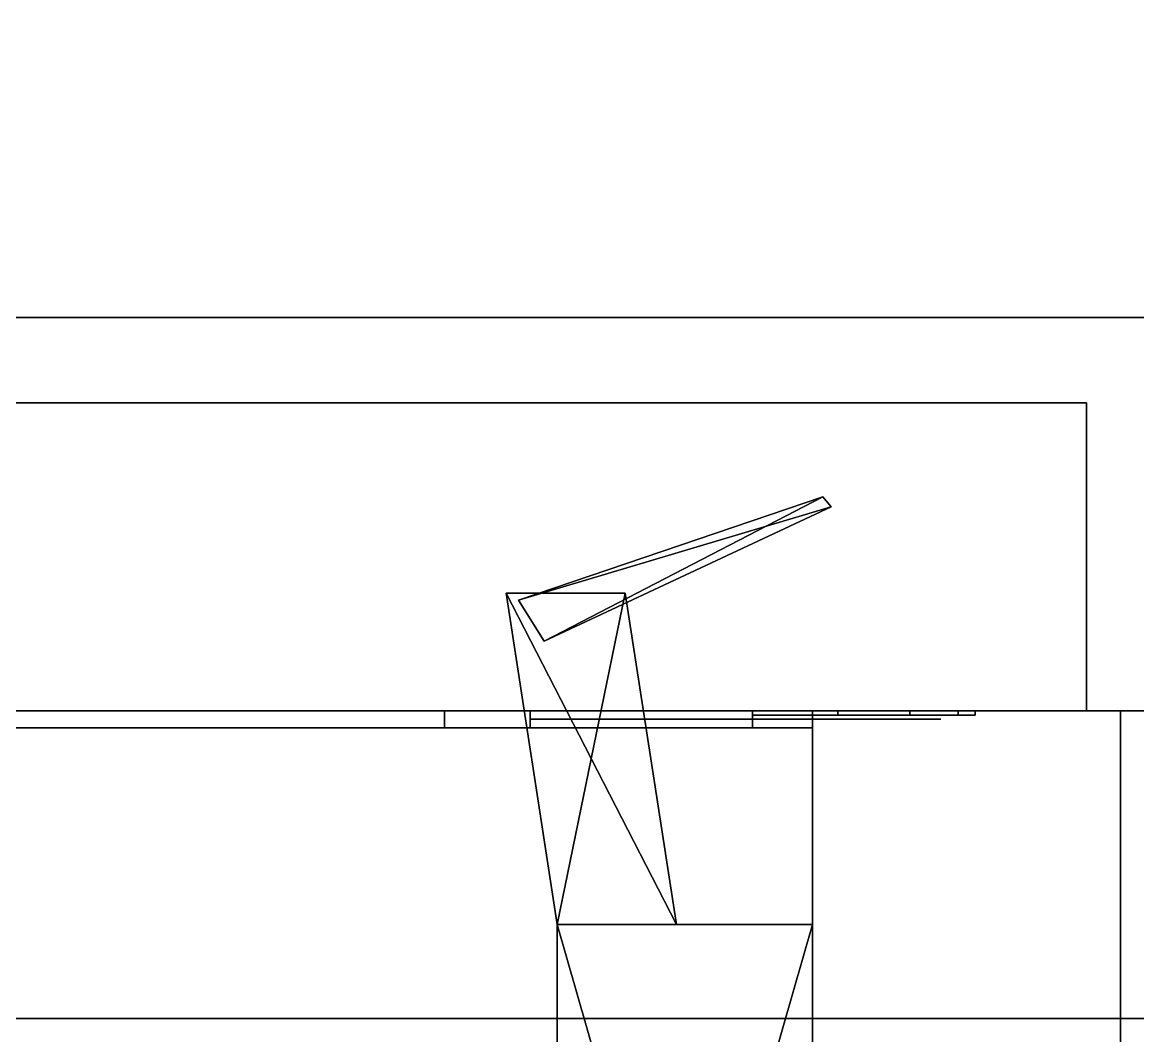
# Model space of a CAD drawing. Extents: x 0 to 4068, y -150 to 4325.
# Drawn here: x 2998.8 to 3064, y 381 to 440.2 of the extents above; entities that cross this region are included whole.
import ezdxf

# ---------------------------------------------------------------- set-up
doc = ezdxf.new("R2010")
doc.units = 0
for name, color, linetype in [('LAYER0', 7, 'CONTINUOUS'), ('LAYER108', 7, 'CONTINUOUS'), ('LAYER109', 7, 'CONTINUOUS'), ('LAYER111', 7, 'CONTINUOUS'), ('LAYER142', 28, 'CONTINUOUS'), ('LAYER143', 253, 'CONTINUOUS'), ('LAYER144', 28, 'CONTINUOUS'), ('LAYER145', 253, 'CONTINUOUS'), ('LAYER146', 253, 'CONTINUOUS'), ('LAYER200', 7, 'CONTINUOUS'), ('LAYER264', 7, 'CONTINUOUS'), ('LAYER273', 7, 'CONTINUOUS'), ('LAYER276', 7, 'CONTINUOUS'), ('LAYER304', 28, 'CONTINUOUS'), ('LAYER305', 253, 'CONTINUOUS'), ('LAYER306', 28, 'CONTINUOUS'), ('LAYER307', 253, 'CONTINUOUS'), ('LAYER308', 253, 'CONTINUOUS'), ('LAYER354', 45, 'CONTINUOUS'), ('LAYER358', 253, 'CONTINUOUS'), ('LAYER360', 45, 'CONTINUOUS'), ('LAYER47', 7, 'CONTINUOUS')]:
    doc.layers.add(name, color=color, linetype=linetype)

msp = doc.modelspace()

# ---------------------------------------------------------------- linework, layer by layer
at = {"layer": 'LAYER0', "invisible_edges": 1}
for points in [[(4068, 4325, -5), (0, -150, -5), (0, 4325, -5), (4068, 4325, -5)], [(0, -150, -5), (4068, 4325, -5), (4068, -150, -5), (0, -150, -5)], [(4068, -150), (0, 4325), (0, -150), (4068, -150)], [(0, 4325), (4068, -150), (4068, 4325), (0, 4325)]]:
    msp.add_3dface(points, dxfattribs=at)
at = {"layer": 'LAYER108', "invisible_edges": 1}
for points in [[(3045, 0, 2359), (2139, 400, 2359), (2139, 0, 2359), (3045, 0, 2359)], [(2139, 400, 2359), (3045, 0, 2359), (3045, 400, 2359), (2139, 400, 2359)], [(3045, 400, 2341), (2139, 400, 2359), (3045, 400, 2359), (3045, 400, 2341)], [(2139, 400, 2359), (3045, 400, 2341), (2139, 400, 2341), (2139, 400, 2359)], [(3045, 400, 2341), (2139, 0, 2341), (2139, 400, 2341), (3045, 400, 2341)], [(2139, 0, 2341), (3045, 400, 2341), (3045, 0, 2341), (2139, 0, 2341)], [(3045, 0, 2359), (3045, 400, 2341), (3045, 400, 2359), (3045, 0, 2359)], [(3045, 400, 2341), (3045, 0, 2359), (3045, 0, 2341), (3045, 400, 2341)]]:
    msp.add_3dface(points, dxfattribs=at)
at = {"layer": 'LAYER109', "invisible_edges": 1}
for points in [[(2139, 0, 1701), (3045, 400, 1701), (3045, 0, 1701), (2139, 0, 1701)], [(3045, 400, 1701), (2139, 0, 1701), (2139, 400, 1701), (3045, 400, 1701)], [(2139, 400, 1719), (3045, 400, 1701), (2139, 400, 1701), (2139, 400, 1719)], [(3045, 400, 1701), (2139, 400, 1719), (3045, 400, 1719), (3045, 400, 1701)], [(2139, 400, 1719), (3045, 0, 1719), (3045, 400, 1719), (2139, 400, 1719)], [(3045, 0, 1719), (2139, 400, 1719), (2139, 0, 1719), (3045, 0, 1719)], [(3045, 0, 1719), (3045, 400, 1701), (3045, 400, 1719), (3045, 0, 1719)], [(3045, 400, 1701), (3045, 0, 1719), (3045, 0, 1701), (3045, 400, 1701)]]:
    msp.add_3dface(points, dxfattribs=at)
at = {"layer": 'LAYER111', "invisible_edges": 1}
for points in [[(3045, 0, 2360), (3045, 400, 1700), (3045, 0, 1700), (3045, 0, 2360)], [(3045, 400, 1700), (3045, 0, 2360), (3045, 400, 2360), (3045, 400, 1700)], [(3063, 0, 1700), (3045, 400, 1700), (3063, 400, 1700), (3063, 0, 1700)], [(3045, 400, 1700), (3063, 0, 1700), (3045, 0, 1700), (3045, 400, 1700)], [(3063, 400, 2360), (3045, 400, 1700), (3045, 400, 2360), (3063, 400, 2360)], [(3045, 400, 1700), (3063, 400, 2360), (3063, 400, 1700), (3045, 400, 1700)], [(3045, 0, 2360), (3063, 400, 2360), (3045, 400, 2360), (3045, 0, 2360)], [(3063, 400, 2360), (3045, 0, 2360), (3063, 0, 2360), (3063, 400, 2360)], [(3063, 400, 2360), (3063, 0, 1700), (3063, 400, 1700), (3063, 400, 2360)], [(3063, 0, 1700), (3063, 400, 2360), (3063, 0, 2360), (3063, 0, 1700)]]:
    msp.add_3dface(points, dxfattribs=at)
at = {"layer": 'LAYER142'}
for points in [[(3023.5, 399, 1824), (3023.5, 400, 1824), (3023.5, 399, 1824)], [(3041.5, 399, 1782), (3041.5, 400, 1782), (3023.5, 400, 1782), (3023.5, 399, 1782)], [(3023.5, 400, 1782), (3023.5, 400, 1824), (3023.5, 399, 1824), (3023.5, 399, 1782)], [(3041.5, 399, 1824), (3041.5, 400, 1824), (3023.5, 400, 1824), (3023.5, 399, 1824)], [(3023.5, 400, 1782), (3041.5, 400, 1782), (3041.5, 400, 1824), (3023.5, 400, 1824)], [(3028.5, 400, 1794), (3028.5, 400, 1812), (3028.5, 400, 1794)], [(3028.5, 399, 1794), (3028.5, 400, 1794), (3028.5, 400, 1812), (3028.5, 399, 1812)], [(3028.5, 399, 1794), (3028.5, 400, 1794), (3041.5, 400, 1794), (3041.5, 399, 1794)], [(3028.5, 399, 1812), (3028.5, 400, 1812), (3041.5, 400, 1812), (3041.5, 399, 1812)], [(3041.5, 400, 1794), (3041.5, 400, 1782), (3041.5, 400, 1794)], [(3041.5, 400, 1812), (3041.5, 400, 1824), (3041.5, 400, 1812)], [(3041.5, 399, 1794), (3041.5, 400, 1794), (3041.5, 400, 1782), (3041.5, 399, 1782)], [(3041.5, 399, 1812), (3041.5, 400, 1812), (3041.5, 400, 1824), (3041.5, 399, 1824)], [(3023.5, 399, 1782), (3041.5, 399, 1782), (3041.5, 399, 1782), (3023.5, 399, 1782)], [(3023.5, 399, 1824), (3041.5, 399, 1824), (3041.5, 399, 1824), (3023.5, 399, 1824)]]:
    msp.add_3dface(points, dxfattribs=at)
for points, invisible_edges in [([(3041.5, 399.75, 1790), (3046.475, 399.75, 1790.99), (3045.5, 399.75, 1797.5), (3041.5, 399.75, 1794)], 2), ([(3046.475, 399.75, 1815.01), (3041.5, 399.75, 1816), (3041.5, 399.75, 1812), (3045.5, 399.75, 1808.5)], 8), ([(3046.475, 399.75, 1790.99), (3050.692, 399.75, 1793.808), (3049, 399.75, 1797.5), (3045.5, 399.75, 1797.5)], 10), ([(3050.692, 399.75, 1812.192), (3046.475, 399.75, 1815.01), (3045.5, 399.75, 1808.5), (3049, 399.75, 1808.5)], 10), ([(3050.692, 399.75, 1793.808), (3053.51, 399.75, 1798.025), (3052.5, 399.75, 1797.5), (3049, 399.75, 1797.5)], 10), ([(3053.51, 399.75, 1807.975), (3050.692, 399.75, 1812.192), (3049, 399.75, 1808.5), (3052.5, 399.75, 1808.5)], 10), ([(3053.51, 399.75, 1798.025), (3054.5, 399.75, 1803), (3052.5, 399.75, 1803), (3052.5, 399.75, 1797.5)], 10), ([(3054.5, 399.75, 1803), (3053.51, 399.75, 1807.975), (3052.5, 399.75, 1808.5), (3052.5, 399.75, 1803)], 10), ([(3023.5, 399, 1824), (3023.5, 399, 1782), (3028.5, 399, 1794), (3028.5, 399, 1812)], 10), ([(3023.5, 399, 1782), (3028.5, 399, 1794), (3041.5, 399, 1794), (3041.5, 399, 1782)], 1), ([(3023.5, 399, 1824), (3028.5, 399, 1812), (3041.5, 399, 1812), (3041.5, 399, 1824)], 1), ([(3041.5, 399.5, 1812), (3041.5, 399.5, 1794), (3028.5, 399.5, 1794), (3028.5, 399.5, 1812)], 1), ([(3045.709, 399.5, 1808.317), (3045.5, 399.5, 1797.5), (3041.5, 399.5, 1794), (3041.5, 399.5, 1812)], 5), ([(3052.5, 399.5, 1808.5), (3052.5, 399.5, 1797.5), (3045.5, 399.5, 1797.5), (3045.709, 399.5, 1808.317)], 4)]:
    msp.add_3dface(points, dxfattribs=dict(at, invisible_edges=invisible_edges))
at = {"layer": 'LAYER143'}
for points in [[(3027.818, 406.4556, 1797.348), (3045.591, 412.5, 1797.348), (3029.308, 404.0754, 1797.348), (3027.818, 406.4556, 1797.348)], [(3045.591, 412.5, 1808.652), (3027.818, 406.4556, 1808.652), (3046.082, 411.9226, 1808.652), (3045.591, 412.5, 1808.652)], [(3027.818, 406.4556, 1797.348), (3045.591, 412.5, 1808.652), (3045.591, 412.5, 1797.348), (3027.818, 406.4556, 1797.348)], [(3027.818, 406.4556, 1808.652), (3045.591, 412.5, 1808.652), (3027.818, 406.4556, 1797.348), (3027.818, 406.4556, 1808.652)], [(3029.308, 404.0754, 1797.348), (3045.591, 412.5, 1797.348), (3046.082, 411.9226, 1797.348), (3029.308, 404.0754, 1797.348)], [(3046.082, 411.9226, 1808.652), (3027.818, 406.4556, 1808.652), (3029.308, 404.0754, 1808.652), (3046.082, 411.9226, 1808.652)], [(3037.042, 387.5, 1796.217), (3027.094, 406.8654, 1796.217), (3034.058, 406.8654, 1796.217), (3037.042, 387.5, 1796.217)], [(3030.079, 387.5, 1796.217), (3027.094, 406.8654, 1796.217), (3037.042, 387.5, 1796.217), (3030.079, 387.5, 1796.217)], [(3027.094, 406.8654, 1809.783), (3030.079, 387.5, 1809.783), (3034.058, 406.8654, 1809.783), (3027.094, 406.8654, 1809.783)], [(3030.079, 387.5, 1796.217), (3027.094, 406.8654, 1809.783), (3027.094, 406.8654, 1796.217), (3030.079, 387.5, 1796.217)], [(3030.079, 387.5, 1809.783), (3027.094, 406.8654, 1809.783), (3030.079, 387.5, 1796.217), (3030.079, 387.5, 1809.783)], [(3034.058, 406.8654, 1809.783), (3030.079, 387.5, 1809.783), (3037.042, 387.5, 1809.783), (3034.058, 406.8654, 1809.783)], [(3045, 335.5, 1796.217), (3030.079, 387.5, 1796.217), (3045, 387.5, 1796.217), (3045, 335.5, 1796.217)], [(3030.079, 335.5, 1796.217), (3030.079, 387.5, 1796.217), (3045, 335.5, 1796.217), (3030.079, 335.5, 1796.217)], [(3045, 387.5, 1809.783), (3030.079, 335.5, 1809.783), (3045, 335.5, 1809.783), (3045, 387.5, 1809.783)], [(3030.079, 387.5, 1809.783), (3030.079, 335.5, 1809.783), (3045, 387.5, 1809.783), (3030.079, 387.5, 1809.783)], [(3030.079, 335.5, 1796.217), (3030.079, 387.5, 1809.783), (3030.079, 387.5, 1796.217), (3030.079, 335.5, 1796.217)], [(3030.079, 335.5, 1809.783), (3030.079, 387.5, 1809.783), (3030.079, 335.5, 1796.217), (3030.079, 335.5, 1809.783)]]:
    msp.add_3dface(points, dxfattribs=at)
at = {"layer": 'LAYER144'}
for points in [[(3023.5, 399, 2278), (3023.5, 400, 2278), (3023.5, 399, 2278)], [(3041.5, 399, 2236), (3041.5, 400, 2236), (3023.5, 400, 2236), (3023.5, 399, 2236)], [(3023.5, 400, 2236), (3023.5, 400, 2278), (3023.5, 399, 2278), (3023.5, 399, 2236)], [(3041.5, 399, 2278), (3041.5, 400, 2278), (3023.5, 400, 2278), (3023.5, 399, 2278)], [(3023.5, 400, 2236), (3041.5, 400, 2236), (3041.5, 400, 2278), (3023.5, 400, 2278)], [(3028.5, 400, 2248), (3028.5, 400, 2266), (3028.5, 400, 2248)], [(3028.5, 399, 2248), (3028.5, 400, 2248), (3028.5, 400, 2266), (3028.5, 399, 2266)], [(3028.5, 399, 2248), (3028.5, 400, 2248), (3041.5, 400, 2248), (3041.5, 399, 2248)], [(3028.5, 399, 2266), (3028.5, 400, 2266), (3041.5, 400, 2266), (3041.5, 399, 2266)], [(3041.5, 400, 2248), (3041.5, 400, 2236), (3041.5, 400, 2248)], [(3041.5, 400, 2266), (3041.5, 400, 2278), (3041.5, 400, 2266)], [(3041.5, 399, 2248), (3041.5, 400, 2248), (3041.5, 400, 2236), (3041.5, 399, 2236)], [(3041.5, 399, 2266), (3041.5, 400, 2266), (3041.5, 400, 2278), (3041.5, 399, 2278)], [(3023.5, 399, 2236), (3041.5, 399, 2236), (3041.5, 399, 2236), (3023.5, 399, 2236)], [(3023.5, 399, 2278), (3041.5, 399, 2278), (3041.5, 399, 2278), (3023.5, 399, 2278)]]:
    msp.add_3dface(points, dxfattribs=at)
for points, invisible_edges in [([(3041.5, 399.75, 2244), (3046.475, 399.75, 2244.99), (3045.5, 399.75, 2251.5), (3041.5, 399.75, 2248)], 2), ([(3046.475, 399.75, 2269.01), (3041.5, 399.75, 2270), (3041.5, 399.75, 2266), (3045.5, 399.75, 2262.5)], 8), ([(3046.475, 399.75, 2244.99), (3050.692, 399.75, 2247.808), (3049, 399.75, 2251.5), (3045.5, 399.75, 2251.5)], 10), ([(3050.692, 399.75, 2266.192), (3046.475, 399.75, 2269.01), (3045.5, 399.75, 2262.5), (3049, 399.75, 2262.5)], 10), ([(3050.692, 399.75, 2247.808), (3053.51, 399.75, 2252.025), (3052.5, 399.75, 2251.5), (3049, 399.75, 2251.5)], 10), ([(3053.51, 399.75, 2261.975), (3050.692, 399.75, 2266.192), (3049, 399.75, 2262.5), (3052.5, 399.75, 2262.5)], 10), ([(3053.51, 399.75, 2252.025), (3054.5, 399.75, 2257), (3052.5, 399.75, 2257), (3052.5, 399.75, 2251.5)], 10), ([(3054.5, 399.75, 2257), (3053.51, 399.75, 2261.975), (3052.5, 399.75, 2262.5), (3052.5, 399.75, 2257)], 10), ([(3023.5, 399, 2278), (3023.5, 399, 2236), (3028.5, 399, 2248), (3028.5, 399, 2266)], 10), ([(3023.5, 399, 2236), (3028.5, 399, 2248), (3041.5, 399, 2248), (3041.5, 399, 2236)], 1), ([(3023.5, 399, 2278), (3028.5, 399, 2266), (3041.5, 399, 2266), (3041.5, 399, 2278)], 1), ([(3041.5, 399.5, 2266), (3041.5, 399.5, 2248), (3028.5, 399.5, 2248), (3028.5, 399.5, 2266)], 1), ([(3045.709, 399.5, 2262.317), (3045.5, 399.5, 2251.5), (3041.5, 399.5, 2248), (3041.5, 399.5, 2266)], 5), ([(3052.5, 399.5, 2262.5), (3052.5, 399.5, 2251.5), (3045.5, 399.5, 2251.5), (3045.709, 399.5, 2262.317)], 4)]:
    msp.add_3dface(points, dxfattribs=dict(at, invisible_edges=invisible_edges))
at = {"layer": 'LAYER145'}
for points in [[(3027.818, 406.4556, 2251.348), (3045.591, 412.5, 2251.348), (3029.308, 404.0754, 2251.348), (3027.818, 406.4556, 2251.348)], [(3045.591, 412.5, 2262.652), (3027.818, 406.4556, 2262.652), (3046.082, 411.9226, 2262.652), (3045.591, 412.5, 2262.652)], [(3027.818, 406.4556, 2251.348), (3045.591, 412.5, 2262.652), (3045.591, 412.5, 2251.348), (3027.818, 406.4556, 2251.348)], [(3027.818, 406.4556, 2262.652), (3045.591, 412.5, 2262.652), (3027.818, 406.4556, 2251.348), (3027.818, 406.4556, 2262.652)], [(3029.308, 404.0754, 2251.348), (3045.591, 412.5, 2251.348), (3046.082, 411.9226, 2251.348), (3029.308, 404.0754, 2251.348)], [(3046.082, 411.9226, 2262.652), (3027.818, 406.4556, 2262.652), (3029.308, 404.0754, 2262.652), (3046.082, 411.9226, 2262.652)], [(3037.042, 387.5, 2250.217), (3027.094, 406.8654, 2250.217), (3034.058, 406.8654, 2250.217), (3037.042, 387.5, 2250.217)], [(3030.079, 387.5, 2250.217), (3027.094, 406.8654, 2250.217), (3037.042, 387.5, 2250.217), (3030.079, 387.5, 2250.217)], [(3027.094, 406.8654, 2263.783), (3030.079, 387.5, 2263.783), (3034.058, 406.8654, 2263.783), (3027.094, 406.8654, 2263.783)], [(3030.079, 387.5, 2250.217), (3027.094, 406.8654, 2263.783), (3027.094, 406.8654, 2250.217), (3030.079, 387.5, 2250.217)], [(3030.079, 387.5, 2263.783), (3027.094, 406.8654, 2263.783), (3030.079, 387.5, 2250.217), (3030.079, 387.5, 2263.783)], [(3034.058, 406.8654, 2263.783), (3030.079, 387.5, 2263.783), (3037.042, 387.5, 2263.783), (3034.058, 406.8654, 2263.783)], [(3045, 335.5, 2250.217), (3030.079, 387.5, 2250.217), (3045, 387.5, 2250.217), (3045, 335.5, 2250.217)], [(3030.079, 335.5, 2250.217), (3030.079, 387.5, 2250.217), (3045, 335.5, 2250.217), (3030.079, 335.5, 2250.217)], [(3045, 387.5, 2263.783), (3030.079, 335.5, 2263.783), (3045, 335.5, 2263.783), (3045, 387.5, 2263.783)], [(3030.079, 387.5, 2263.783), (3030.079, 335.5, 2263.783), (3045, 387.5, 2263.783), (3030.079, 387.5, 2263.783)], [(3030.079, 335.5, 2250.217), (3030.079, 387.5, 2263.783), (3030.079, 387.5, 2250.217), (3030.079, 335.5, 2250.217)], [(3030.079, 335.5, 2263.783), (3030.079, 387.5, 2263.783), (3030.079, 335.5, 2250.217), (3030.079, 335.5, 2263.783)]]:
    msp.add_3dface(points, dxfattribs=at)
at = {"layer": 'LAYER146', "invisible_edges": 1}
for points in [[(2593.5, 400, 1703), (3061, 418, 1703), (3061, 400, 1703), (2593.5, 400, 1703)], [(3061, 418, 1703), (2593.5, 400, 1703), (2593.5, 418, 1703), (3061, 418, 1703)], [(2593.5, 418, 2357), (3061, 400, 2357), (3061, 418, 2357), (2593.5, 418, 2357)], [(3061, 400, 2357), (2593.5, 418, 2357), (2593.5, 400, 2357), (3061, 400, 2357)], [(3061, 418, 1703), (2593.5, 418, 2357), (3061, 418, 2357), (3061, 418, 1703)], [(2593.5, 418, 2357), (3061, 418, 1703), (2593.5, 418, 1703), (2593.5, 418, 2357)], [(3061, 418, 1703), (3061, 400, 2357), (3061, 400, 1703), (3061, 418, 1703)], [(3061, 400, 2357), (3061, 418, 1703), (3061, 418, 2357), (3061, 400, 2357)], [(2593.5, 400, 1703), (3061, 400, 2357), (2593.5, 400, 2357), (2593.5, 400, 1703)], [(3061, 400, 2357), (2593.5, 400, 1703), (3061, 400, 1703), (3061, 400, 2357)]]:
    msp.add_3dface(points, dxfattribs=at)
at = {"layer": 'LAYER200', "invisible_edges": 1}
for points in [[(3081, 0, 150), (3063, 400, 150), (3081, 400, 150), (3081, 0, 150)], [(3063, 400, 150), (3081, 0, 150), (3063, 0, 150), (3063, 400, 150)], [(3063, 400, 150), (3081, 400, 875), (3081, 400, 150), (3063, 400, 150)], [(3081, 400, 875), (3063, 400, 150), (3063, 400, 875), (3081, 400, 875)], [(3063, 0, 875), (3081, 400, 875), (3063, 400, 875), (3063, 0, 875)], [(3081, 400, 875), (3063, 0, 875), (3081, 0, 875), (3081, 400, 875)], [(3063, 400, 150), (3063, 0, 875), (3063, 400, 875), (3063, 400, 150)], [(3063, 0, 875), (3063, 400, 150), (3063, 0, 150), (3063, 0, 875)]]:
    msp.add_3dface(points, dxfattribs=at)
at = {"layer": 'LAYER264', "invisible_edges": 1}
for points in [[(2139, 0, 151), (3045, 400, 151), (3045, 0, 151), (2139, 0, 151)], [(3045, 400, 151), (2139, 0, 151), (2139, 400, 151), (3045, 400, 151)], [(2139, 400, 169), (3045, 400, 151), (2139, 400, 151), (2139, 400, 169)], [(3045, 400, 151), (2139, 400, 169), (3045, 400, 169), (3045, 400, 151)], [(2139, 400, 169), (3045, 0, 169), (3045, 400, 169), (2139, 400, 169)], [(3045, 0, 169), (2139, 400, 169), (2139, 0, 169), (3045, 0, 169)], [(3045, 0, 169), (3045, 400, 151), (3045, 400, 169), (3045, 0, 169)], [(3045, 400, 151), (3045, 0, 169), (3045, 0, 151), (3045, 400, 151)]]:
    msp.add_3dface(points, dxfattribs=at)
at = {"layer": 'LAYER273', "invisible_edges": 1}
for points in [[(3045, 0, 875), (3045, 400, 150), (3045, 0, 150), (3045, 0, 875)], [(3045, 400, 150), (3045, 0, 875), (3045, 400, 875), (3045, 400, 150)], [(3063, 0, 150), (3045, 400, 150), (3063, 400, 150), (3063, 0, 150)], [(3045, 400, 150), (3063, 0, 150), (3045, 0, 150), (3045, 400, 150)], [(3063, 400, 875), (3045, 400, 150), (3045, 400, 875), (3063, 400, 875)], [(3045, 400, 150), (3063, 400, 875), (3063, 400, 150), (3045, 400, 150)], [(3045, 0, 875), (3063, 400, 875), (3045, 400, 875), (3045, 0, 875)], [(3063, 400, 875), (3045, 0, 875), (3063, 0, 875), (3063, 400, 875)], [(3063, 400, 875), (3063, 0, 150), (3063, 400, 150), (3063, 400, 875)], [(3063, 0, 150), (3063, 400, 875), (3063, 0, 875), (3063, 0, 150)]]:
    msp.add_3dface(points, dxfattribs=at)
at = {"layer": 'LAYER276', "invisible_edges": 1}
for points in [[(2139, 319, 856.5), (3045, 399, 856.5), (3045, 319, 856.5), (2139, 319, 856.5)], [(3045, 399, 856.5), (2139, 319, 856.5), (2139, 399, 856.5), (3045, 399, 856.5)], [(2139, 399, 874.5), (3045, 399, 856.5), (2139, 399, 856.5), (2139, 399, 874.5)], [(3045, 399, 856.5), (2139, 399, 874.5), (3045, 399, 874.5), (3045, 399, 856.5)], [(2139, 399, 874.5), (3045, 319, 874.5), (3045, 399, 874.5), (2139, 399, 874.5)], [(3045, 319, 874.5), (2139, 399, 874.5), (2139, 319, 874.5), (3045, 319, 874.5)], [(3045, 319, 874.5), (3045, 399, 856.5), (3045, 399, 874.5), (3045, 319, 874.5)], [(3045, 399, 856.5), (3045, 319, 874.5), (3045, 319, 856.5), (3045, 399, 856.5)]]:
    msp.add_3dface(points, dxfattribs=at)
at = {"layer": 'LAYER304'}
for points in [[(3023.5, 399, 274), (3023.5, 400, 274), (3023.5, 399, 274)], [(3041.5, 399, 232), (3041.5, 400, 232), (3023.5, 400, 232), (3023.5, 399, 232)], [(3023.5, 400, 232), (3023.5, 400, 274), (3023.5, 399, 274), (3023.5, 399, 232)], [(3041.5, 399, 274), (3041.5, 400, 274), (3023.5, 400, 274), (3023.5, 399, 274)], [(3023.5, 400, 232), (3041.5, 400, 232), (3041.5, 400, 274), (3023.5, 400, 274)], [(3028.5, 400, 244), (3028.5, 400, 262), (3028.5, 400, 244)], [(3028.5, 399, 244), (3028.5, 400, 244), (3028.5, 400, 262), (3028.5, 399, 262)], [(3028.5, 399, 244), (3028.5, 400, 244), (3041.5, 400, 244), (3041.5, 399, 244)], [(3028.5, 399, 262), (3028.5, 400, 262), (3041.5, 400, 262), (3041.5, 399, 262)], [(3041.5, 400, 244), (3041.5, 400, 232), (3041.5, 400, 244)], [(3041.5, 400, 262), (3041.5, 400, 274), (3041.5, 400, 262)], [(3041.5, 399, 244), (3041.5, 400, 244), (3041.5, 400, 232), (3041.5, 399, 232)], [(3041.5, 399, 262), (3041.5, 400, 262), (3041.5, 400, 274), (3041.5, 399, 274)], [(3023.5, 399, 232), (3041.5, 399, 232), (3041.5, 399, 232), (3023.5, 399, 232)], [(3023.5, 399, 274), (3041.5, 399, 274), (3041.5, 399, 274), (3023.5, 399, 274)]]:
    msp.add_3dface(points, dxfattribs=at)
for points, invisible_edges in [([(3041.5, 399.75, 240), (3046.475, 399.75, 240.9896), (3045.5, 399.75, 247.5), (3041.5, 399.75, 244)], 2), ([(3046.475, 399.75, 265.0104), (3041.5, 399.75, 266), (3041.5, 399.75, 262), (3045.5, 399.75, 258.5)], 8), ([(3046.475, 399.75, 240.9896), (3050.692, 399.75, 243.8076), (3049, 399.75, 247.5), (3045.5, 399.75, 247.5)], 10), ([(3050.692, 399.75, 262.1924), (3046.475, 399.75, 265.0104), (3045.5, 399.75, 258.5), (3049, 399.75, 258.5)], 10), ([(3050.692, 399.75, 243.8076), (3053.51, 399.75, 248.0251), (3052.5, 399.75, 247.5), (3049, 399.75, 247.5)], 10), ([(3053.51, 399.75, 257.9749), (3050.692, 399.75, 262.1924), (3049, 399.75, 258.5), (3052.5, 399.75, 258.5)], 10), ([(3053.51, 399.75, 248.0251), (3054.5, 399.75, 253), (3052.5, 399.75, 253), (3052.5, 399.75, 247.5)], 10), ([(3054.5, 399.75, 253), (3053.51, 399.75, 257.9749), (3052.5, 399.75, 258.5), (3052.5, 399.75, 253)], 10), ([(3023.5, 399, 274), (3023.5, 399, 232), (3028.5, 399, 244), (3028.5, 399, 262)], 10), ([(3023.5, 399, 232), (3028.5, 399, 244), (3041.5, 399, 244), (3041.5, 399, 232)], 1), ([(3023.5, 399, 274), (3028.5, 399, 262), (3041.5, 399, 262), (3041.5, 399, 274)], 1), ([(3041.5, 399.5, 262), (3041.5, 399.5, 244), (3028.5, 399.5, 244), (3028.5, 399.5, 262)], 1), ([(3045.709, 399.5, 258.3167), (3045.5, 399.5, 247.5), (3041.5, 399.5, 244), (3041.5, 399.5, 262)], 5), ([(3052.5, 399.5, 258.5), (3052.5, 399.5, 247.5), (3045.5, 399.5, 247.5), (3045.709, 399.5, 258.3167)], 4)]:
    msp.add_3dface(points, dxfattribs=dict(at, invisible_edges=invisible_edges))
at = {"layer": 'LAYER305'}
for points in [[(3027.818, 406.4556, 247.3477), (3045.591, 412.5, 247.3477), (3029.308, 404.0754, 247.3477), (3027.818, 406.4556, 247.3477)], [(3045.591, 412.5, 258.652), (3027.818, 406.4556, 258.652), (3046.082, 411.9226, 258.652), (3045.591, 412.5, 258.652)], [(3027.818, 406.4556, 247.3477), (3045.591, 412.5, 258.652), (3045.591, 412.5, 247.3477), (3027.818, 406.4556, 247.3477)], [(3027.818, 406.4556, 258.652), (3045.591, 412.5, 258.652), (3027.818, 406.4556, 247.3477), (3027.818, 406.4556, 258.652)], [(3029.308, 404.0754, 247.3477), (3045.591, 412.5, 247.3477), (3046.082, 411.9226, 247.3477), (3029.308, 404.0754, 247.3477)], [(3046.082, 411.9226, 258.652), (3027.818, 406.4556, 258.652), (3029.308, 404.0754, 258.652), (3046.082, 411.9226, 258.652)], [(3037.042, 387.5, 246.2174), (3027.094, 406.8654, 246.2174), (3034.058, 406.8654, 246.2174), (3037.042, 387.5, 246.2174)], [(3030.079, 387.5, 246.2174), (3027.094, 406.8654, 246.2174), (3037.042, 387.5, 246.2174), (3030.079, 387.5, 246.2174)], [(3027.094, 406.8654, 259.7826), (3030.079, 387.5, 259.7826), (3034.058, 406.8654, 259.7826), (3027.094, 406.8654, 259.7826)], [(3030.079, 387.5, 246.2174), (3027.094, 406.8654, 259.7826), (3027.094, 406.8654, 246.2174), (3030.079, 387.5, 246.2174)], [(3030.079, 387.5, 259.7826), (3027.094, 406.8654, 259.7826), (3030.079, 387.5, 246.2174), (3030.079, 387.5, 259.7826)], [(3034.058, 406.8654, 259.7826), (3030.079, 387.5, 259.7826), (3037.042, 387.5, 259.7826), (3034.058, 406.8654, 259.7826)], [(3045, 335.5, 246.2174), (3030.079, 387.5, 246.2174), (3045, 387.5, 246.2174), (3045, 335.5, 246.2174)], [(3030.079, 335.5, 246.2174), (3030.079, 387.5, 246.2174), (3045, 335.5, 246.2174), (3030.079, 335.5, 246.2174)], [(3045, 387.5, 259.7826), (3030.079, 335.5, 259.7826), (3045, 335.5, 259.7826), (3045, 387.5, 259.7826)], [(3030.079, 387.5, 259.7826), (3030.079, 335.5, 259.7826), (3045, 387.5, 259.7826), (3030.079, 387.5, 259.7826)], [(3030.079, 335.5, 246.2174), (3030.079, 387.5, 259.7826), (3030.079, 387.5, 246.2174), (3030.079, 335.5, 246.2174)], [(3030.079, 335.5, 259.7826), (3030.079, 387.5, 259.7826), (3030.079, 335.5, 246.2174), (3030.079, 335.5, 259.7826)]]:
    msp.add_3dface(points, dxfattribs=at)
at = {"layer": 'LAYER306'}
for points in [[(3023.5, 399, 793), (3023.5, 400, 793), (3023.5, 399, 793)], [(3041.5, 399, 751), (3041.5, 400, 751), (3023.5, 400, 751), (3023.5, 399, 751)], [(3023.5, 400, 751), (3023.5, 400, 793), (3023.5, 399, 793), (3023.5, 399, 751)], [(3041.5, 399, 793), (3041.5, 400, 793), (3023.5, 400, 793), (3023.5, 399, 793)], [(3023.5, 400, 751), (3041.5, 400, 751), (3041.5, 400, 793), (3023.5, 400, 793)], [(3028.5, 400, 763), (3028.5, 400, 781), (3028.5, 400, 763)], [(3028.5, 399, 763), (3028.5, 400, 763), (3028.5, 400, 781), (3028.5, 399, 781)], [(3028.5, 399, 763), (3028.5, 400, 763), (3041.5, 400, 763), (3041.5, 399, 763)], [(3028.5, 399, 781), (3028.5, 400, 781), (3041.5, 400, 781), (3041.5, 399, 781)], [(3041.5, 400, 763), (3041.5, 400, 751), (3041.5, 400, 763)], [(3041.5, 400, 781), (3041.5, 400, 793), (3041.5, 400, 781)], [(3041.5, 399, 763), (3041.5, 400, 763), (3041.5, 400, 751), (3041.5, 399, 751)], [(3041.5, 399, 781), (3041.5, 400, 781), (3041.5, 400, 793), (3041.5, 399, 793)], [(3023.5, 399, 751), (3041.5, 399, 751), (3041.5, 399, 751), (3023.5, 399, 751)], [(3023.5, 399, 793), (3041.5, 399, 793), (3041.5, 399, 793), (3023.5, 399, 793)]]:
    msp.add_3dface(points, dxfattribs=at)
for points, invisible_edges in [([(3041.5, 399.75, 759), (3046.475, 399.75, 759.9896), (3045.5, 399.75, 766.5), (3041.5, 399.75, 763)], 2), ([(3046.475, 399.75, 784.0104), (3041.5, 399.75, 785), (3041.5, 399.75, 781), (3045.5, 399.75, 777.5)], 8), ([(3046.475, 399.75, 759.9896), (3050.692, 399.75, 762.8076), (3049, 399.75, 766.5), (3045.5, 399.75, 766.5)], 10), ([(3050.692, 399.75, 781.1924), (3046.475, 399.75, 784.0104), (3045.5, 399.75, 777.5), (3049, 399.75, 777.5)], 10), ([(3050.692, 399.75, 762.8076), (3053.51, 399.75, 767.0251), (3052.5, 399.75, 766.5), (3049, 399.75, 766.5)], 10), ([(3053.51, 399.75, 776.9749), (3050.692, 399.75, 781.1924), (3049, 399.75, 777.5), (3052.5, 399.75, 777.5)], 10), ([(3053.51, 399.75, 767.0251), (3054.5, 399.75, 772), (3052.5, 399.75, 772), (3052.5, 399.75, 766.5)], 10), ([(3054.5, 399.75, 772), (3053.51, 399.75, 776.9749), (3052.5, 399.75, 777.5), (3052.5, 399.75, 772)], 10), ([(3023.5, 399, 793), (3023.5, 399, 751), (3028.5, 399, 763), (3028.5, 399, 781)], 10), ([(3023.5, 399, 751), (3028.5, 399, 763), (3041.5, 399, 763), (3041.5, 399, 751)], 1), ([(3023.5, 399, 793), (3028.5, 399, 781), (3041.5, 399, 781), (3041.5, 399, 793)], 1), ([(3041.5, 399.5, 781), (3041.5, 399.5, 763), (3028.5, 399.5, 763), (3028.5, 399.5, 781)], 1), ([(3045.709, 399.5, 777.3167), (3045.5, 399.5, 766.5), (3041.5, 399.5, 763), (3041.5, 399.5, 781)], 5), ([(3052.5, 399.5, 777.5), (3052.5, 399.5, 766.5), (3045.5, 399.5, 766.5), (3045.709, 399.5, 777.3167)], 4)]:
    msp.add_3dface(points, dxfattribs=dict(at, invisible_edges=invisible_edges))
at = {"layer": 'LAYER307'}
for points in [[(3027.818, 406.4556, 766.3477), (3045.591, 412.5, 766.3477), (3029.308, 404.0754, 766.3477), (3027.818, 406.4556, 766.3477)], [(3045.591, 412.5, 777.652), (3027.818, 406.4556, 777.652), (3046.082, 411.9226, 777.652), (3045.591, 412.5, 777.652)], [(3027.818, 406.4556, 766.3477), (3045.591, 412.5, 777.652), (3045.591, 412.5, 766.3477), (3027.818, 406.4556, 766.3477)], [(3027.818, 406.4556, 777.652), (3045.591, 412.5, 777.652), (3027.818, 406.4556, 766.3477), (3027.818, 406.4556, 777.652)], [(3029.308, 404.0754, 766.3477), (3045.591, 412.5, 766.3477), (3046.082, 411.9226, 766.3477), (3029.308, 404.0754, 766.3477)], [(3046.082, 411.9226, 777.652), (3027.818, 406.4556, 777.652), (3029.308, 404.0754, 777.652), (3046.082, 411.9226, 777.652)], [(3037.042, 387.5, 765.2174), (3027.094, 406.8654, 765.2174), (3034.058, 406.8654, 765.2174), (3037.042, 387.5, 765.2174)], [(3030.079, 387.5, 765.2174), (3027.094, 406.8654, 765.2174), (3037.042, 387.5, 765.2174), (3030.079, 387.5, 765.2174)], [(3027.094, 406.8654, 778.7826), (3030.079, 387.5, 778.7826), (3034.058, 406.8654, 778.7826), (3027.094, 406.8654, 778.7826)], [(3030.079, 387.5, 765.2174), (3027.094, 406.8654, 778.7826), (3027.094, 406.8654, 765.2174), (3030.079, 387.5, 765.2174)], [(3030.079, 387.5, 778.7826), (3027.094, 406.8654, 778.7826), (3030.079, 387.5, 765.2174), (3030.079, 387.5, 778.7826)], [(3034.058, 406.8654, 778.7826), (3030.079, 387.5, 778.7826), (3037.042, 387.5, 778.7826), (3034.058, 406.8654, 778.7826)], [(3045, 335.5, 765.2174), (3030.079, 387.5, 765.2174), (3045, 387.5, 765.2174), (3045, 335.5, 765.2174)], [(3030.079, 335.5, 765.2174), (3030.079, 387.5, 765.2174), (3045, 335.5, 765.2174), (3030.079, 335.5, 765.2174)], [(3045, 387.5, 778.7826), (3030.079, 335.5, 778.7826), (3045, 335.5, 778.7826), (3045, 387.5, 778.7826)], [(3030.079, 387.5, 778.7826), (3030.079, 335.5, 778.7826), (3045, 387.5, 778.7826), (3030.079, 387.5, 778.7826)], [(3030.079, 335.5, 765.2174), (3030.079, 387.5, 778.7826), (3030.079, 387.5, 765.2174), (3030.079, 335.5, 765.2174)], [(3030.079, 335.5, 778.7826), (3030.079, 387.5, 778.7826), (3030.079, 335.5, 765.2174), (3030.079, 335.5, 778.7826)]]:
    msp.add_3dface(points, dxfattribs=at)
at = {"layer": 'LAYER308', "invisible_edges": 1}
for points in [[(2593.5, 400, 153), (3061, 418, 153), (3061, 400, 153), (2593.5, 400, 153)], [(3061, 418, 153), (2593.5, 400, 153), (2593.5, 418, 153), (3061, 418, 153)], [(2593.5, 418, 872), (3061, 400, 872), (3061, 418, 872), (2593.5, 418, 872)], [(3061, 400, 872), (2593.5, 418, 872), (2593.5, 400, 872), (3061, 400, 872)], [(3061, 418, 153), (2593.5, 418, 872), (3061, 418, 872), (3061, 418, 153)], [(2593.5, 418, 872), (3061, 418, 153), (2593.5, 418, 153), (2593.5, 418, 872)], [(3061, 418, 153), (3061, 400, 872), (3061, 400, 153), (3061, 418, 153)], [(3061, 400, 872), (3061, 418, 153), (3061, 418, 872), (3061, 400, 872)], [(2593.5, 400, 153), (3061, 400, 872), (2593.5, 400, 872), (2593.5, 400, 153)], [(3061, 400, 872), (2593.5, 400, 153), (3061, 400, 153), (3061, 400, 872)]]:
    msp.add_3dface(points, dxfattribs=at)
at = {"layer": 'LAYER354', "invisible_edges": 1}
for points in [[(1176, 0, 875), (3495, 423, 875), (3495, 0, 875), (1176, 0, 875)], [(3495, 423, 875), (1176, 0, 875), (1176, 423, 875), (3495, 423, 875)], [(1176, 423, 893), (3495, 423, 875), (1176, 423, 875), (1176, 423, 893)], [(3495, 423, 875), (1176, 423, 893), (3495, 423, 893), (3495, 423, 875)], [(1176, 423, 893), (3495, 0, 893), (3495, 423, 893), (1176, 423, 893)], [(3495, 0, 893), (1176, 423, 893), (1176, 0, 893), (3495, 0, 893)]]:
    msp.add_3dface(points, dxfattribs=at)
at = {"layer": 'LAYER358', "invisible_edges": 1}
for points in [[(1179, 400, 2360), (3536, 382, 2360), (1179, 382, 2360), (1179, 400, 2360)], [(3536, 382, 2360), (1179, 400, 2360), (3536, 400, 2360), (3536, 382, 2360)], [(3536, 400, 2420), (1179, 382, 2420), (3536, 382, 2420), (3536, 400, 2420)], [(1179, 382, 2420), (3536, 400, 2420), (1179, 400, 2420), (1179, 382, 2420)], [(1179, 400, 2360), (3536, 400, 2420), (3536, 400, 2360), (1179, 400, 2360)], [(3536, 400, 2420), (1179, 400, 2360), (1179, 400, 2420), (3536, 400, 2420)], [(1179, 382, 2420), (3536, 382, 2360), (3536, 382, 2420), (1179, 382, 2420)], [(3536, 382, 2360), (1179, 382, 2420), (1179, 382, 2360), (3536, 382, 2360)]]:
    msp.add_3dface(points, dxfattribs=at)
at = {"layer": 'LAYER360', "invisible_edges": 1}
for points in [[(1176, 423, 1700), (3495, 0, 1700), (3495, 423, 1700), (1176, 423, 1700)], [(3495, 0, 1700), (1176, 423, 1700), (1176, 0, 1700), (3495, 0, 1700)], [(3495, 423, 1682), (1176, 423, 1700), (3495, 423, 1700), (3495, 423, 1682)], [(1176, 423, 1700), (3495, 423, 1682), (1176, 423, 1682), (1176, 423, 1700)], [(1176, 0, 1682), (3495, 423, 1682), (3495, 0, 1682), (1176, 0, 1682)], [(3495, 423, 1682), (1176, 0, 1682), (1176, 423, 1682), (3495, 423, 1682)]]:
    msp.add_3dface(points, dxfattribs=at)
at = {"layer": 'LAYER47', "invisible_edges": 1}
for points in [[(3081, 0, 1700), (3063, 400, 1700), (3081, 400, 1700), (3081, 0, 1700)], [(3063, 400, 1700), (3081, 0, 1700), (3063, 0, 1700), (3063, 400, 1700)], [(3063, 400, 1700), (3081, 400, 2360), (3081, 400, 1700), (3063, 400, 1700)], [(3081, 400, 2360), (3063, 400, 1700), (3063, 400, 2360), (3081, 400, 2360)], [(3063, 0, 2360), (3081, 400, 2360), (3063, 400, 2360), (3063, 0, 2360)], [(3081, 400, 2360), (3063, 0, 2360), (3081, 0, 2360), (3081, 400, 2360)], [(3063, 400, 1700), (3063, 0, 2360), (3063, 400, 2360), (3063, 400, 1700)], [(3063, 0, 2360), (3063, 400, 1700), (3063, 0, 1700), (3063, 0, 2360)]]:
    msp.add_3dface(points, dxfattribs=at)

# ---------------------------------------------------------------- meshes
at = {"layer": 'LAYER142'}
mesh = msp.add_polymesh((2, 9), dxfattribs=at)
for k, corner in enumerate([(3041.5, 399.75, 1790), (3046.475, 399.75, 1790.99), (3050.692, 399.75, 1793.808), (3053.51, 399.75, 1798.025), (3054.5, 399.75, 1803), (3053.51, 399.75, 1807.975), (3050.692, 399.75, 1812.192), (3046.475, 399.75, 1815.01), (3041.5, 399.75, 1816), (3041.5, 400, 1790), (3046.475, 400, 1790.99), (3050.692, 400, 1793.808), (3053.51, 400, 1798.025), (3054.5, 400, 1803), (3053.51, 400, 1807.975), (3050.692, 400, 1812.192), (3046.475, 400, 1815.01), (3041.5, 400, 1816)]):
    mesh.set_mesh_vertex(divmod(k, 9), corner)
at = {"layer": 'LAYER144'}
mesh = msp.add_polymesh((2, 9), dxfattribs=at)
for k, corner in enumerate([(3041.5, 399.75, 2244), (3046.475, 399.75, 2244.99), (3050.692, 399.75, 2247.808), (3053.51, 399.75, 2252.025), (3054.5, 399.75, 2257), (3053.51, 399.75, 2261.975), (3050.692, 399.75, 2266.192), (3046.475, 399.75, 2269.01), (3041.5, 399.75, 2270), (3041.5, 400, 2244), (3046.475, 400, 2244.99), (3050.692, 400, 2247.808), (3053.51, 400, 2252.025), (3054.5, 400, 2257), (3053.51, 400, 2261.975), (3050.692, 400, 2266.192), (3046.475, 400, 2269.01), (3041.5, 400, 2270)]):
    mesh.set_mesh_vertex(divmod(k, 9), corner)
at = {"layer": 'LAYER304'}
mesh = msp.add_polymesh((2, 9), dxfattribs=at)
for k, corner in enumerate([(3041.5, 399.75, 240), (3046.475, 399.75, 240.9896), (3050.692, 399.75, 243.8076), (3053.51, 399.75, 248.0251), (3054.5, 399.75, 253), (3053.51, 399.75, 257.9749), (3050.692, 399.75, 262.1924), (3046.475, 399.75, 265.0104), (3041.5, 399.75, 266), (3041.5, 400, 240), (3046.475, 400, 240.9896), (3050.692, 400, 243.8076), (3053.51, 400, 248.0251), (3054.5, 400, 253), (3053.51, 400, 257.9749), (3050.692, 400, 262.1924), (3046.475, 400, 265.0104), (3041.5, 400, 266)]):
    mesh.set_mesh_vertex(divmod(k, 9), corner)
at = {"layer": 'LAYER306'}
mesh = msp.add_polymesh((2, 9), dxfattribs=at)
for k, corner in enumerate([(3041.5, 399.75, 759), (3046.475, 399.75, 759.9896), (3050.692, 399.75, 762.8076), (3053.51, 399.75, 767.0251), (3054.5, 399.75, 772), (3053.51, 399.75, 776.9749), (3050.692, 399.75, 781.1924), (3046.475, 399.75, 784.0104), (3041.5, 399.75, 785), (3041.5, 400, 759), (3046.475, 400, 759.9896), (3050.692, 400, 762.8076), (3053.51, 400, 767.0251), (3054.5, 400, 772), (3053.51, 400, 776.9749), (3050.692, 400, 781.1924), (3046.475, 400, 784.0104), (3041.5, 400, 785)]):
    mesh.set_mesh_vertex(divmod(k, 9), corner)

doc.saveas('drawing.dxf')
